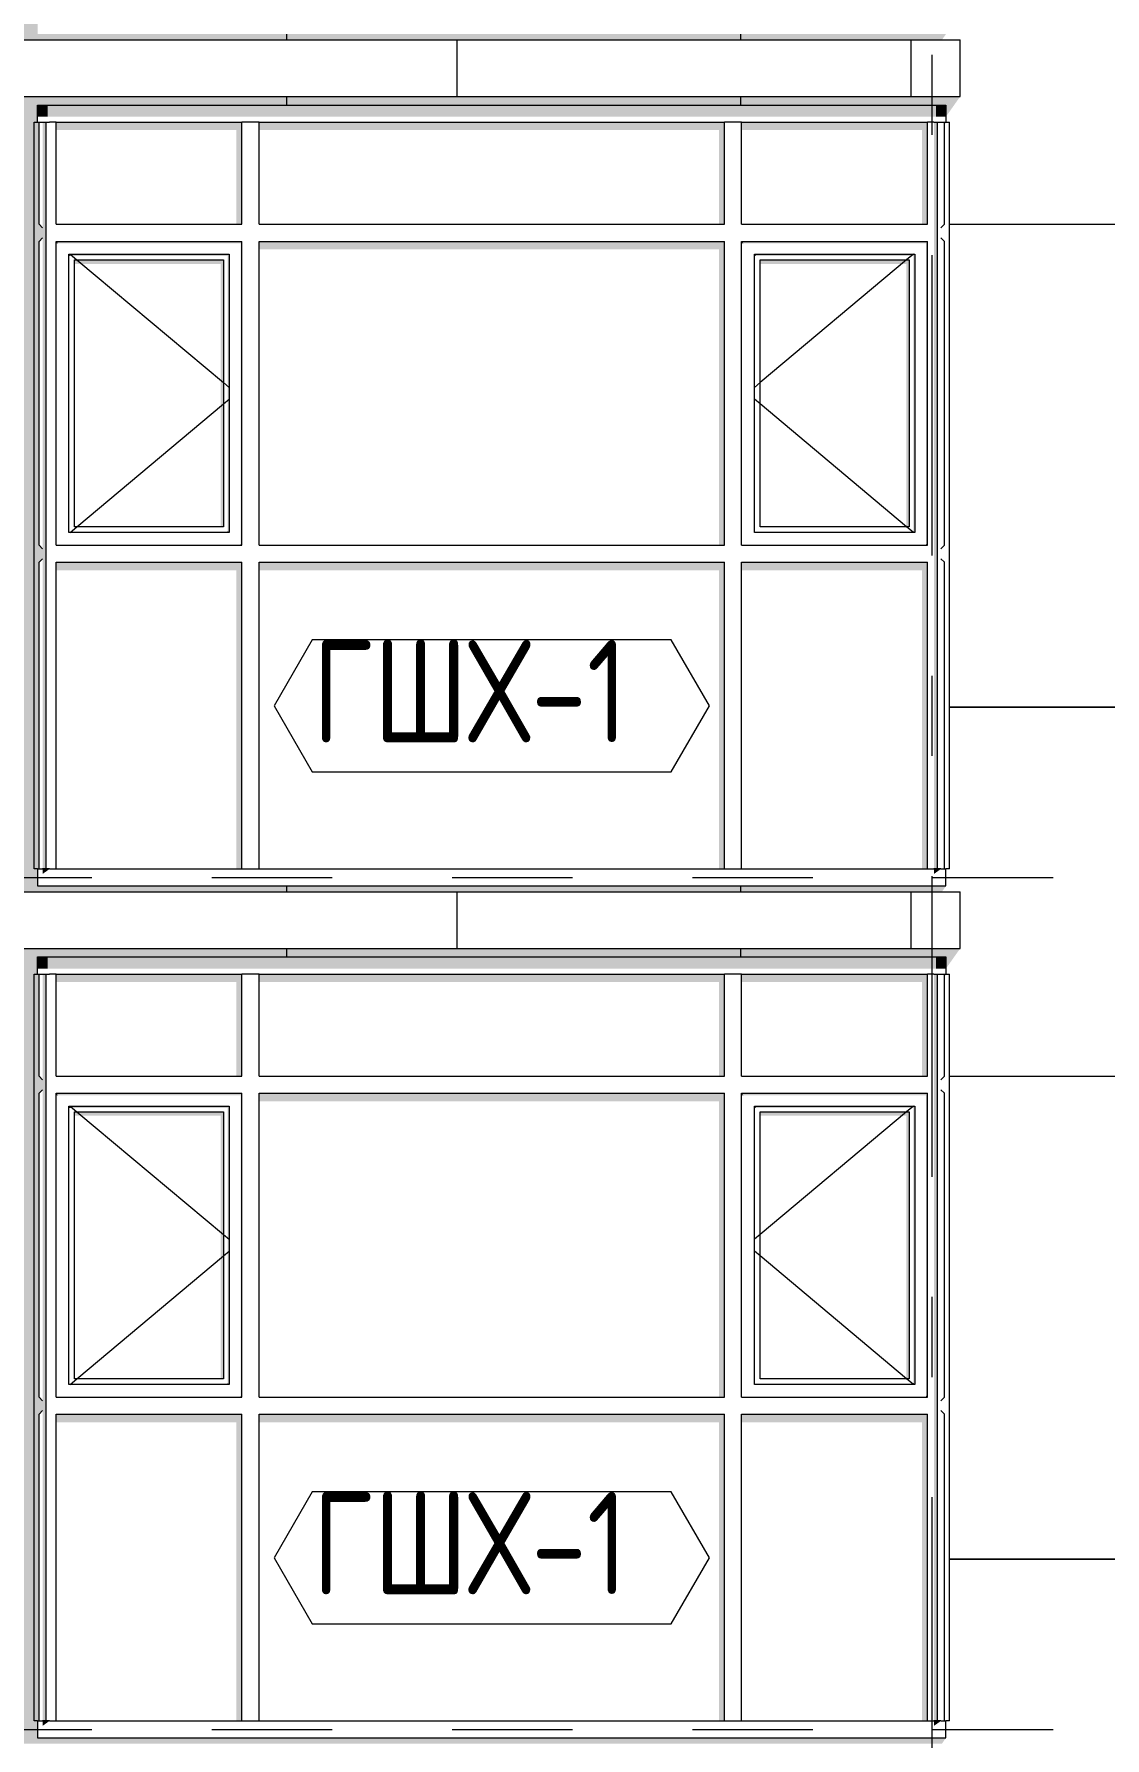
# Model space of a CAD drawing. Header units: millimetres. Extents: x 18162 to 7085488, y 72188 to 247925.
# Drawn here: x 5826846 to 5830619, y 127354 to 133354 of the extents above; entities that cross this region are included whole.
import ezdxf
from ezdxf.enums import TextEntityAlignment as Align

# ---------------------------------------------------------------- set-up
doc = ezdxf.new("R2010")
doc.units = ezdxf.units.MM
doc.header["$MEASUREMENT"] = 0
doc.linetypes.add('Dashed', pattern=[423.333333, 211.666667, -211.666667])
doc.linetypes.add('Double Dashed', pattern=[1093.611073, 529.166651, -211.666656, 141.111112, -211.666656])
for name, color, linetype in [('Finish - Wall', 7, 'Continuous'), ('Structural - Bearing', 7, 'Continuous'), ('Structural - Grid', 7, 'Continuous')]:
    doc.layers.add(name, color=color, linetype=linetype)
doc.styles.add('GENERATED_STYLE_3', font='', dxfattribs={"width": 0.8})
doc.styles.get('GENERATED_STYLE_3').set_extended_font_data('ISOCPEUR MON')
doc.dimstyles.new('GENERATED_STYLE__19', dxfattribs={"dimtxt": 440.00001, "dimasz": 228, "dimexe": 0.18, "dimexo": 31028.935828, "dimgap": 0, "dimtad": 1, "dimdec": 0, "dimzin": 0, "dimdsep": 46, "dimtxsty": 'GENERATED_STYLE_3', "dimblk": 'ARROWHEAD_2', "dimblk1": 'ARROWHEAD_2', "dimblk2": 'ARROWHEAD_2', "dimcen": 0.09, "dimclrd": 13, "dimclre": 13, "dimclrt": 13, "dimadec": 0, "dimazin": 0, "dimtfac": 1, "dimtdec": 4, "dimtmove": 0, "dimatfit": 3, "dimfxl": 1, "dimtolj": 1, "dimtzin": 0, "dimarcsym": 0})

# ---------------------------------------------------------------- blocks, each defined once
blk = doc.blocks.new('*X2320', base_point=(5785635.3, 106384.1))
at = {"layer": 'Structural - Bearing', "color": 8, "linetype": 'Continuous', "lineweight": 13}
for p, q in [((5827735.3, 130134.1), (5827735.3, 130104.1)), ((5829335.3, 130134.1), (5829335.3, 130104.1)), ((5830071.2, 129684.1), (5830435.3, 129684.1)), ((5830435.3, 129684.1), (5830808.8, 129684.1)), ((5830071.2, 127984.1), (5830435.3, 127984.1)), ((5830435.3, 127984.1), (5830071.2, 127984.1)), ((5830808.8, 127984.1), (5830435.3, 127984.1)), ((5830435.3, 127984.1), (5830808.8, 127984.1))]:
    blk.add_line(p, q, dxfattribs=at)
blk = doc.blocks.new('*X2326', base_point=(5785635.3, 106384.1))
at = {"layer": 'Structural - Bearing', "color": 8, "linetype": 'Continuous', "lineweight": 13}
for p, q in [((5827735.3, 133134.1), (5827735.3, 133104.1)), ((5829335.3, 133134.1), (5829335.3, 133104.1)), ((5830071.2, 132684.1), (5830435.3, 132684.1)), ((5830435.3, 132684.1), (5830808.8, 132684.1)), ((5830071.2, 130984.1), (5830435.3, 130984.1)), ((5830435.3, 130984.1), (5830071.2, 130984.1)), ((5830808.8, 130984.1), (5830435.3, 130984.1)), ((5830435.3, 130984.1), (5830808.8, 130984.1)), ((5827735.3, 130354.1), (5827735.3, 130334.1)), ((5829335.3, 130354.1), (5829335.3, 130334.1))]:
    blk.add_line(p, q, dxfattribs=at)
blk = doc.blocks.new('*X2327', base_point=(5785635.3, 106384.1))
at = {"layer": 'Structural - Bearing', "color": 7, "linetype": 'Continuous', "lineweight": 9}
for p, q in [((5828335.3, 130334.1), (5828335.3, 130134.1)), ((5829935.3, 130334.1), (5829935.3, 130134.1))]:
    blk.add_line(p, q, dxfattribs=at)
blk = doc.blocks.new('*X2377', base_point=(5785635.3, 106384.1))
at = {"layer": 'Structural - Bearing', "color": 8, "linetype": 'Continuous', "lineweight": 13}
for p, q in [((5827735.3, 133354.1), (5827735.3, 133334.1)), ((5829335.3, 133354.1), (5829335.3, 133334.1))]:
    blk.add_line(p, q, dxfattribs=at)
blk = doc.blocks.new('*X2378', base_point=(5785635.3, 106384.1))
at = {"layer": 'Structural - Bearing', "color": 7, "linetype": 'Continuous', "lineweight": 9}
for p, q in [((5828335.3, 133334.1), (5828335.3, 133134.1)), ((5829935.3, 133334.1), (5829935.3, 133134.1))]:
    blk.add_line(p, q, dxfattribs=at)
blk = doc.blocks.new('*D2606', base_point=(5785635.3, 106384.1))
at = {"color": 12, "linetype": 'Continuous', "lineweight": 35}
for p, q in [((5838328.4, 127420.7), (5838628.4, 127247.5)), ((5838328.4, 127220.7), (5838628.4, 127047.5))]:
    blk.add_line(p, q, dxfattribs=at)
at = {"color": 13, "linetype": 'Continuous', "lineweight": 13}
for p, q in [((5838703.4, 127334.1), (5837187.8, 127334.1)), ((5838478.4, 127134.1), (5838478.4, 127334.1)), ((5838703.4, 127134.1), (5837187.8, 127134.1))]:
    blk.add_line(p, q, dxfattribs=at)
blk = doc.blocks.new('ARROWHEAD_2')
at = {"color": 0, "linetype": 'Continuous', "lineweight": 0}
for p, q in [((-0.378, -0.655), (0.378, 0.655)), ((0, 0), (-1, 0))]:
    blk.add_line(p, q, dxfattribs=at)
blk = doc.blocks.new('*D2607', base_point=(5785635.3, 106384.1))
at = {"color": 12, "linetype": 'Continuous', "lineweight": 35}
for p, q in [((5838328.4, 130220.7), (5838628.4, 130047.5)), ((5838328.4, 127420.7), (5838628.4, 127247.5))]:
    blk.add_line(p, q, dxfattribs=at)
at = {"color": 13, "linetype": 'Continuous', "lineweight": 13}
for p, q in [((5838703.4, 130134.1), (5837187.8, 130134.1)), ((5838478.4, 127334.1), (5838478.4, 130134.1)), ((5838703.4, 127334.1), (5837187.8, 127334.1))]:
    blk.add_line(p, q, dxfattribs=at)
at = {"color": 13, "lineweight": 13, "char_height": 440, "attachment_point": 7, "rotation": 90, "style": 'GENERATED_STYLE_3'}
for s, insert in [('\\A1;{\\pql;\\fISOCPEUR MON|b0|i0|c0|p0;\\W0.800000;2,800}', (5838605.9, 128549.6)), ('\\A1;{\\pql;\\fISOCPEUR MON|b0|i0|c0|p0;\\W0.800000;200}', (5838518.1, 127420.8))]:
    blk.add_mtext(s, dxfattribs=dict(at, insert=insert))
blk = doc.blocks.new('*D2608', base_point=(5785635.3, 106384.1))
at = {"color": 12, "linetype": 'Continuous', "lineweight": 35}
for p, q in [((5838328.4, 130420.7), (5838628.4, 130247.5)), ((5838328.4, 130220.7), (5838628.4, 130047.5))]:
    blk.add_line(p, q, dxfattribs=at)
at = {"color": 13, "linetype": 'Continuous', "lineweight": 13}
for p, q in [((5838703.4, 130334.1), (5837187.8, 130334.1)), ((5838478.4, 130134.1), (5838478.4, 130334.1)), ((5838703.4, 130134.1), (5837187.8, 130134.1))]:
    blk.add_line(p, q, dxfattribs=at)
blk = doc.blocks.new('*D2609', base_point=(5785635.3, 106384.1))
at = {"color": 12, "linetype": 'Continuous', "lineweight": 35}
for p, q in [((5838328.4, 133220.7), (5838628.4, 133047.5)), ((5838328.4, 130420.7), (5838628.4, 130247.5))]:
    blk.add_line(p, q, dxfattribs=at)
at = {"color": 13, "linetype": 'Continuous', "lineweight": 13}
for p, q in [((5838703.4, 133134.1), (5837187.8, 133134.1)), ((5838478.4, 130334.1), (5838478.4, 133134.1)), ((5838703.4, 130334.1), (5837187.8, 130334.1))]:
    blk.add_line(p, q, dxfattribs=at)
at = {"color": 13, "lineweight": 13, "char_height": 440, "attachment_point": 7, "rotation": 90, "style": 'GENERATED_STYLE_3'}
for s, insert in [('\\A1;{\\pql;\\fISOCPEUR MON|b0|i0|c0|p0;\\W0.800000;2,800}', (5838605.9, 131549.6)), ('\\A1;{\\pql;\\fISOCPEUR MON|b0|i0|c0|p0;\\W0.800000;200}', (5838518.1, 130420.8))]:
    blk.add_mtext(s, dxfattribs=dict(at, insert=insert))
blk = doc.blocks.new('*D2610', base_point=(5785635.3, 106384.1))
at = {"color": 12, "linetype": 'Continuous', "lineweight": 35}
for p, q in [((5838328.4, 133420.7), (5838628.4, 133247.5)), ((5838328.4, 133220.7), (5838628.4, 133047.5))]:
    blk.add_line(p, q, dxfattribs=at)
at = {"color": 13, "linetype": 'Continuous', "lineweight": 13}
for p, q in [((5838703.4, 133334.1), (5837187.8, 133334.1)), ((5838478.4, 133134.1), (5838478.4, 133334.1)), ((5838703.4, 133134.1), (5837187.8, 133134.1))]:
    blk.add_line(p, q, dxfattribs=at)
blk = doc.blocks.new('*D2611', base_point=(5785635.3, 106384.1))
at = {"color": 12, "linetype": 'Continuous', "lineweight": 35}
for p, q in [((5838328.4, 136220.7), (5838628.4, 136047.5)), ((5838328.4, 133420.7), (5838628.4, 133247.5))]:
    blk.add_line(p, q, dxfattribs=at)
at = {"color": 13, "linetype": 'Continuous', "lineweight": 13}
for p, q in [((5838703.4, 136134.1), (5837187.8, 136134.1)), ((5838478.4, 133334.1), (5838478.4, 136134.1)), ((5838703.4, 133334.1), (5837187.8, 133334.1))]:
    blk.add_line(p, q, dxfattribs=at)
at = {"color": 13, "lineweight": 13, "char_height": 440, "attachment_point": 7, "rotation": 90, "style": 'GENERATED_STYLE_3'}
for s, insert in [('\\A1;{\\pql;\\fISOCPEUR MON|b0|i0|c0|p0;\\W0.800000;2,800}', (5838605.9, 134549.6)), ('\\A1;{\\pql;\\fISOCPEUR MON|b0|i0|c0|p0;\\W0.800000;200}', (5838518.1, 133420.8))]:
    blk.add_mtext(s, dxfattribs=dict(at, insert=insert))
blk = doc.blocks.new('Label_221_3', base_point=(5828458.8, 127754.1))
at = {"color": 13, "linetype": 'Continuous', "lineweight": 13, "flags": 128}
blk.add_lwpolyline([(5827692.4, 127988.3), (5827826.5, 127756.1), (5829091.1, 127756.1), (5829225.2, 127988.3), (5829091.1, 128220.6), (5827826.5, 128220.6)], close=True, dxfattribs=at)
at = {"color": 13, "lineweight": 13, "insert": (5827826.5, 128219.9), "char_height": 360, "attachment_point": 1, "style": 'GENERATED_STYLE_3'}
blk.add_mtext('\\A1;{\\pql;\\pt0,253000;\\fISOCPEUR MON|b0|i0|c0|p0;\\W0.800000;ГШХ-1\\fISOCPEUR MON|b0|i0|c0|p0;\\W0.800000;\\A1{\\H.66x;\\S^  ;}\\fISOCPEUR MON|b0|i0|c0|p0;\\W0.800000;\\fISOCPEUR MON|b0|i0|c0|p0;\\W0.800000;\\A1{\\H.66x;\\S^  ;}\\fISOCPEUR MON|b0|i0|c0|p0;\\W0.800000; \\fISOCPEUR MON|b0|i0|c0|p0;\\W0.800000;\\fISOCPEUR MON|b0|i0|c0|p0;\\W0.800000;\\fISOCPEUR MON|b0|i0|c0|p0;\\W0.800000;\\fISOCPEUR MON|b0|i0|c0|p0;\\W0.800000;\\fISOCPEUR MON|b0|i0|c0|p0;\\W0.800000;\\fISOCPEUR MON|b0|i0|c0|p0;\\W0.800000;\\fISOCPEUR MON|b0|i0|c0|p0;\\W0.800000;\\fISOCPEUR MON|b0|i0|c0|p0;\\W0.800000;\\fISOCPEUR MON|b0|i0|c0|p0;\\W0.800000;\\fISOCPEUR MON|b0|i0|c0|p0;\\W0.800000;\\fISOCPEUR MON|b0|i0|c0|p0;\\W0.800000;\\fISOCPEUR MON|b0|i0|c0|p0;\\W0.800000;\\fISOCPEUR MON|b0|i0|c0|p0;\\W0.800000;\\fISOCPEUR MON|b0|i0|c0|p0;\\W0.800000;\\fISOCPEUR MON|b0|i0|c0|p0;\\W0.800000;\\fISOCPEUR MON|b0|i0|c0|p0;\\W0.800000;\\fISOCPEUR MON|b0|i0|c0|p0;\\W0.800000;\\fISOCPEUR MON|b0|i0|c0|p0;\\W0.800000;\\fISOCPEUR MON|b0|i0|c0|p0;\\W0.800000;\\fISOCPEUR MON|b0|i0|c0|p0;\\W0.800000;\\fISOCPEUR MON|b0|i0|c0|p0;\\W0.800000;\\fISOCPEUR MON|b0|i0|c0|p0;\\W0.800000;\\fISOCPEUR MON|b0|i0|c0|p0;\\W0.800000;\\fISOCPEUR MON|b0|i0|c0|p0;\\W0.800000;\\fISOCPEUR MON|b0|i0|c0|p0;\\W0.800000;\\fISOCPEUR MON|b0|i0|c0|p0;\\W0.800000;\\fISOCPEUR MON|b0|i0|c0|p0;\\W0.800000;\\fISOCPEUR MON|b0|i0|c0|p0;\\W0.800000;\\fISOCPEUR MON|b0|i0|c0|p0;\\W0.800000;\\fISOCPEUR MON|b0|i0|c0|p0;\\W0.800000;\\fISOCPEUR MON|b0|i0|c0|p0;\\W0.800000;\\fISOCPEUR MON|b0|i0|c0|p0;\\W0.800000;\\fISOCPEUR MON|b0|i0|c0|p0;\\W0.800000;\\fISOCPEUR MON|b0|i0|c0|p0;\\W0.800000;\\fISOCPEUR MON|b0|i0|c0|p0;\\W0.800000;\\fISOCPEUR MON|b0|i0|c0|p0;\\W0.800000;\\fISOCPEUR MON|b0|i0|c0|p0;\\W0.800000;\\fISOCPEUR MON|b0|i0|c0|p0;\\W0.800000;\\fISOCPEUR MON|b0|i0|c0|p0;\\W0.800000;\\fISOCPEUR MON|b0|i0|c0|p0;\\W0.800000;\\fISOCPEUR MON|b0|i0|c0|p0;\\W0.800000;\\fISOCPEUR MON|b0|i0|c0|p0;\\W0.800000;\\fISOCPEUR MON|b0|i0|c0|p0;\\W0.800000;}', dxfattribs=at)
blk = doc.blocks.new('Label_223_3', base_point=(5828458.8, 130754.1))
at = {"color": 13, "linetype": 'Continuous', "lineweight": 13, "flags": 128}
blk.add_lwpolyline([(5827692.4, 130988.3), (5827826.5, 130756.1), (5829091.1, 130756.1), (5829225.2, 130988.3), (5829091.1, 131220.6), (5827826.5, 131220.6)], close=True, dxfattribs=at)
at = {"color": 13, "lineweight": 13, "insert": (5827826.5, 131219.9), "char_height": 360, "attachment_point": 1, "style": 'GENERATED_STYLE_3'}
blk.add_mtext('\\A1;{\\pql;\\pt0,253000;\\fISOCPEUR MON|b0|i0|c0|p0;\\W0.800000;ГШХ-1\\fISOCPEUR MON|b0|i0|c0|p0;\\W0.800000;\\A1{\\H.66x;\\S^  ;}\\fISOCPEUR MON|b0|i0|c0|p0;\\W0.800000;\\fISOCPEUR MON|b0|i0|c0|p0;\\W0.800000;\\A1{\\H.66x;\\S^  ;}\\fISOCPEUR MON|b0|i0|c0|p0;\\W0.800000; \\fISOCPEUR MON|b0|i0|c0|p0;\\W0.800000;\\fISOCPEUR MON|b0|i0|c0|p0;\\W0.800000;\\fISOCPEUR MON|b0|i0|c0|p0;\\W0.800000;\\fISOCPEUR MON|b0|i0|c0|p0;\\W0.800000;\\fISOCPEUR MON|b0|i0|c0|p0;\\W0.800000;\\fISOCPEUR MON|b0|i0|c0|p0;\\W0.800000;\\fISOCPEUR MON|b0|i0|c0|p0;\\W0.800000;\\fISOCPEUR MON|b0|i0|c0|p0;\\W0.800000;\\fISOCPEUR MON|b0|i0|c0|p0;\\W0.800000;\\fISOCPEUR MON|b0|i0|c0|p0;\\W0.800000;\\fISOCPEUR MON|b0|i0|c0|p0;\\W0.800000;\\fISOCPEUR MON|b0|i0|c0|p0;\\W0.800000;\\fISOCPEUR MON|b0|i0|c0|p0;\\W0.800000;\\fISOCPEUR MON|b0|i0|c0|p0;\\W0.800000;\\fISOCPEUR MON|b0|i0|c0|p0;\\W0.800000;\\fISOCPEUR MON|b0|i0|c0|p0;\\W0.800000;\\fISOCPEUR MON|b0|i0|c0|p0;\\W0.800000;\\fISOCPEUR MON|b0|i0|c0|p0;\\W0.800000;\\fISOCPEUR MON|b0|i0|c0|p0;\\W0.800000;\\fISOCPEUR MON|b0|i0|c0|p0;\\W0.800000;\\fISOCPEUR MON|b0|i0|c0|p0;\\W0.800000;\\fISOCPEUR MON|b0|i0|c0|p0;\\W0.800000;\\fISOCPEUR MON|b0|i0|c0|p0;\\W0.800000;\\fISOCPEUR MON|b0|i0|c0|p0;\\W0.800000;\\fISOCPEUR MON|b0|i0|c0|p0;\\W0.800000;\\fISOCPEUR MON|b0|i0|c0|p0;\\W0.800000;\\fISOCPEUR MON|b0|i0|c0|p0;\\W0.800000;\\fISOCPEUR MON|b0|i0|c0|p0;\\W0.800000;\\fISOCPEUR MON|b0|i0|c0|p0;\\W0.800000;\\fISOCPEUR MON|b0|i0|c0|p0;\\W0.800000;\\fISOCPEUR MON|b0|i0|c0|p0;\\W0.800000;\\fISOCPEUR MON|b0|i0|c0|p0;\\W0.800000;\\fISOCPEUR MON|b0|i0|c0|p0;\\W0.800000;\\fISOCPEUR MON|b0|i0|c0|p0;\\W0.800000;\\fISOCPEUR MON|b0|i0|c0|p0;\\W0.800000;\\fISOCPEUR MON|b0|i0|c0|p0;\\W0.800000;\\fISOCPEUR MON|b0|i0|c0|p0;\\W0.800000;\\fISOCPEUR MON|b0|i0|c0|p0;\\W0.800000;\\fISOCPEUR MON|b0|i0|c0|p0;\\W0.800000;\\fISOCPEUR MON|b0|i0|c0|p0;\\W0.800000;\\fISOCPEUR MON|b0|i0|c0|p0;\\W0.800000;\\fISOCPEUR MON|b0|i0|c0|p0;\\W0.800000;\\fISOCPEUR MON|b0|i0|c0|p0;\\W0.800000;}', dxfattribs=at)
blk = doc.blocks.new('Standard grid marker[378]_3', base_point=(5830008.8, 166384.1))
at = {"layer": 'Structural - Grid', "color": 13, "linetype": 'Double Dashed', "lineweight": 13, "ltscale": 2}
blk.add_line((5830008.8, 165384.1), (5830008.8, 100884.1), dxfattribs=at)
at = {"layer": 'Structural - Grid', "color": 13, "lineweight": 13, "style": 'GENERATED_STYLE_3'}
blk.add_attdef('AC_MarkerText_1', text='', height=500, rotation=360, dxfattribs=at).set_placement((5830008.8, 99534.1), align=Align.TOP_CENTER)

msp = doc.modelspace()

# ---------------------------------------------------------------- hatches: boundary and pattern name
at = {"layer": 'Finish - Wall', "linetype": 'Continuous', "lineweight": 0}
for points in [[(5826858.8, 133104.1), (5826858.8, 133063.4), (5826893.8, 133063.4), (5826893.8, 133104.1)], [(5826893.8, 133063.4), (5827608.8, 133063.4), (5827608.8, 133104.1), (5826893.8, 133104.1)], [(5827608.8, 133063.4), (5829308.8, 133063.4), (5829308.8, 133104.1), (5827608.8, 133104.1)], [(5830023.8, 133104.1), (5829308.8, 133104.1), (5829308.8, 133063.4), (5830023.8, 133063.4)], [(5830058.8, 133104.1), (5830023.8, 133104.1), (5830023.8, 133063.4), (5830058.8, 133063.4)], [(5826846.4, 132654.1), (5826888.8, 132654.1), (5826888.8, 133044.1), (5826876.4, 133044.1), (5826876.4, 132671.5), (5826863.8, 132684.1), (5826863.8, 133044.1), (5826846.4, 133044.1)], [(5826923.8, 133044.1), (5826923.8, 133015.8), (5827558.8, 133015.8), (5827558.8, 132684.1), (5827578.8, 132684.1), (5827578.8, 133044.1)], [(5827638.8, 133015.8), (5829258.8, 133015.8), (5829258.8, 132684.1), (5829278.8, 132684.1), (5829278.8, 133044.1), (5827638.8, 133044.1)], [(5829993.8, 133044.1), (5829338.8, 133044.1), (5829338.8, 133015.8), (5829973.8, 133015.8), (5829973.8, 132684.1), (5829993.8, 132684.1)], [(5830016.4, 132654.1), (5830028.8, 132654.1), (5830028.8, 133044.1), (5830016.4, 133044.1)], [(5830053.8, 133037), (5830058.8, 133044.1), (5830053.8, 133044.1)], [(5830041.2, 132671.5), (5830047.5, 132675.2), (5830053.8, 132684.1)], [(5827578.8, 132624.1), (5826923.8, 132624.1), (5826930.9, 132617), (5827571.8, 132617)], [(5826930.9, 132617), (5826923.8, 132624.1), (5826923.8, 132617)], [(5827571.8, 132617), (5827573.8, 132617), (5827573.8, 131559.1), (5827578.8, 131554.1), (5827578.8, 132624.1)], [(5827638.8, 132624.1), (5827638.8, 132595.8), (5829258.8, 132595.8), (5829258.8, 131554.1), (5829278.8, 131554.1), (5829278.8, 132624.1)], [(5829993.8, 132624.1), (5829338.8, 132624.1), (5829345.9, 132617), (5829986.8, 132617)], [(5829338.8, 132617), (5829345.9, 132617), (5829338.8, 132624.1)], [(5829986.8, 132617), (5829988.8, 132617), (5829988.8, 131559.1), (5829993.8, 131554.1), (5829993.8, 132624.1)], [(5830016.4, 131524.1), (5830028.8, 131524.1), (5830028.8, 132654.1), (5830016.4, 132654.1)], [(5826968.8, 132572), (5826975.9, 132572), (5826968.8, 132579.1)], [(5826968.8, 132579.1), (5826975.9, 132572), (5827526.8, 132572), (5827533.8, 132579.1)], [(5827513.8, 132559.1), (5826988.8, 132559.1), (5826988.8, 132544.9), (5827503.8, 132544.9), (5827503.8, 131619.1), (5827513.8, 131619.1)], [(5827533.8, 132579.1), (5827526.8, 132572), (5827528.8, 132572), (5827528.8, 131604.1), (5827533.8, 131599.1)], [(5829383.8, 132572), (5829390.9, 132572), (5829383.8, 132579.1)], [(5829383.8, 132579.1), (5829390.9, 132572), (5829941.8, 132572), (5829948.8, 132579.1)], [(5829403.8, 132559.1), (5829403.8, 132544.9), (5829918.8, 132544.9), (5829918.8, 131619.1), (5829928.8, 131619.1), (5829928.8, 132559.1)], [(5829948.8, 132579.1), (5829941.8, 132572), (5829943.8, 132572), (5829943.8, 131604.1), (5829948.8, 131599.1)], [(5827528.8, 131599.1), (5827533.8, 131599.1), (5827528.8, 131604.1)], [(5829943.8, 131599.1), (5829948.8, 131599.1), (5829943.8, 131604.1)], [(5826846.4, 131524.1), (5826846.4, 130414.1), (5826863.8, 130414.1), (5826863.8, 131494.1), (5826876.4, 131506.6), (5826876.4, 130414.1), (5826888.8, 130414.1), (5826888.8, 131524.1)], [(5827573.8, 131554.1), (5827578.8, 131554.1), (5827573.8, 131559.1)], [(5829988.8, 131554.1), (5829993.8, 131554.1), (5829988.8, 131559.1)], [(5830016.4, 130414.1), (5830028.8, 130414.1), (5830028.8, 131524.1), (5830016.4, 131524.1)], [(5830041.2, 131541.5), (5830047.5, 131545.2), (5830053.8, 131554.1)], [(5826923.8, 131494.1), (5826923.8, 131465.8), (5827558.8, 131465.8), (5827558.8, 130414.1), (5827578.8, 130414.1), (5827578.8, 131494.1)], [(5827638.8, 131494.1), (5827638.8, 131465.8), (5829258.8, 131465.8), (5829258.8, 130414.1), (5829278.8, 130414.1), (5829278.8, 131494.1)], [(5829338.8, 131494.1), (5829338.8, 131465.8), (5829973.8, 131465.8), (5829973.8, 130414.1), (5829993.8, 130414.1), (5829993.8, 131494.1)], [(5826876.4, 130396.5), (5826893.8, 130408.8), (5826893.8, 130414.1), (5826876.4, 130414.1)], [(5826893.8, 130414.1), (5826893.8, 130408.8), (5826901.2, 130414.1)], [(5830016.4, 130396.5), (5830023.8, 130401.7), (5830023.8, 130414.1), (5830016.4, 130414.1)], [(5830041.2, 130414.1), (5830023.8, 130414.1), (5830023.8, 130401.7)], [(5826858.8, 130104.1), (5826858.8, 130063.4), (5826893.8, 130063.4), (5826893.8, 130104.1)], [(5826893.8, 130063.4), (5827608.8, 130063.4), (5827608.8, 130104.1), (5826893.8, 130104.1)], [(5829308.8, 130104.1), (5827608.8, 130104.1), (5827608.8, 130063.4), (5829308.8, 130063.4)], [(5829308.8, 130104.1), (5829308.8, 130063.4), (5830023.8, 130063.4), (5830023.8, 130104.1)], [(5830058.8, 130104.1), (5830023.8, 130104.1), (5830023.8, 130063.4), (5830058.8, 130063.4)], [(5826846.4, 130044.1), (5826846.4, 129654.1), (5826888.8, 129654.1), (5826888.8, 130044.1), (5826876.4, 130044.1), (5826876.4, 129671.5), (5826863.8, 129684.1), (5826863.8, 130044.1)], [(5826923.8, 130044.1), (5826923.8, 130015.8), (5827558.8, 130015.8), (5827558.8, 129684.1), (5827578.8, 129684.1), (5827578.8, 130044.1)], [(5827638.8, 130044.1), (5827638.8, 130015.8), (5829258.8, 130015.8), (5829258.8, 129684.1), (5829278.8, 129684.1), (5829278.8, 130044.1)], [(5829338.8, 130044.1), (5829338.8, 130015.8), (5829973.8, 130015.8), (5829973.8, 129684.1), (5829993.8, 129684.1), (5829993.8, 130044.1)], [(5830016.4, 129654.1), (5830028.8, 129654.1), (5830028.8, 130044.1), (5830016.4, 130044.1)], [(5830053.8, 130044.1), (5830053.8, 130037), (5830058.8, 130044.1)], [(5830053.8, 129684.1), (5830041.2, 129671.5), (5830047.5, 129675.2)], [(5827578.8, 129624.1), (5826923.8, 129624.1), (5826930.9, 129617), (5827571.8, 129617)], [(5826930.9, 129617), (5826923.8, 129624.1), (5826923.8, 129617)], [(5827571.8, 129617), (5827573.8, 129617), (5827573.8, 128559.1), (5827578.8, 128554.1), (5827578.8, 129624.1)], [(5827638.8, 129595.8), (5829258.8, 129595.8), (5829258.8, 128554.1), (5829278.8, 128554.1), (5829278.8, 129624.1), (5827638.8, 129624.1)], [(5829993.8, 129624.1), (5829338.8, 129624.1), (5829345.9, 129617), (5829986.8, 129617)], [(5829338.8, 129624.1), (5829338.8, 129617), (5829345.9, 129617)], [(5829986.8, 129617), (5829988.8, 129617), (5829988.8, 128559.1), (5829993.8, 128554.1), (5829993.8, 129624.1)], [(5830016.4, 128524.1), (5830028.8, 128524.1), (5830028.8, 129654.1), (5830016.4, 129654.1)], [(5826968.8, 129572), (5826975.9, 129572), (5826968.8, 129579.1)], [(5826968.8, 129579.1), (5826975.9, 129572), (5827526.8, 129572), (5827533.8, 129579.1)], [(5827513.8, 129559.1), (5826988.8, 129559.1), (5826988.8, 129544.9), (5827503.8, 129544.9), (5827503.8, 128619.1), (5827513.8, 128619.1)], [(5827533.8, 129579.1), (5827526.8, 129572), (5827528.8, 129572), (5827528.8, 128604.1), (5827533.8, 128599.1)], [(5829390.9, 129572), (5829383.8, 129579.1), (5829383.8, 129572)], [(5829383.8, 129579.1), (5829390.9, 129572), (5829941.8, 129572), (5829948.8, 129579.1)], [(5829403.8, 129559.1), (5829403.8, 129544.9), (5829918.8, 129544.9), (5829918.8, 128619.1), (5829928.8, 128619.1), (5829928.8, 129559.1)], [(5829941.8, 129572), (5829943.8, 129572), (5829943.8, 128604.1), (5829948.8, 128599.1), (5829948.8, 129579.1)], [(5827528.8, 128599.1), (5827533.8, 128599.1), (5827528.8, 128604.1)], [(5829943.8, 128599.1), (5829948.8, 128599.1), (5829943.8, 128604.1)], [(5826846.4, 128524.1), (5826846.4, 127414.1), (5826863.8, 127414.1), (5826863.8, 128494.1), (5826876.4, 128506.6), (5826876.4, 127414.1), (5826888.8, 127414.1), (5826888.8, 128524.1)], [(5827573.8, 128554.1), (5827578.8, 128554.1), (5827573.8, 128559.1)], [(5829988.8, 128554.1), (5829993.8, 128554.1), (5829988.8, 128559.1)], [(5830016.4, 127414.1), (5830028.8, 127414.1), (5830028.8, 128524.1), (5830016.4, 128524.1)], [(5830053.8, 128554.1), (5830041.2, 128541.5), (5830047.5, 128545.2)], [(5826923.8, 128494.1), (5826923.8, 128465.8), (5827558.8, 128465.8), (5827558.8, 127414.1), (5827578.8, 127414.1), (5827578.8, 128494.1)], [(5829278.8, 128494.1), (5827638.8, 128494.1), (5827638.8, 128465.8), (5829258.8, 128465.8), (5829258.8, 127414.1), (5829278.8, 127414.1)], [(5829338.8, 128494.1), (5829338.8, 128465.8), (5829973.8, 128465.8), (5829973.8, 127414.1), (5829993.8, 127414.1), (5829993.8, 128494.1)], [(5826876.4, 127396.5), (5826893.8, 127408.8), (5826893.8, 127414.1), (5826876.4, 127414.1)], [(5826893.8, 127408.8), (5826901.2, 127414.1), (5826893.8, 127414.1)], [(5830016.4, 127396.5), (5830023.8, 127401.7), (5830023.8, 127414.1), (5830016.4, 127414.1)], [(5830041.2, 127414.1), (5830023.8, 127414.1), (5830023.8, 127401.7)]]:
    msp.add_hatch(color=49, dxfattribs=at).paths.add_polyline_path(points)
h = msp.add_hatch(color=49, dxfattribs=at)
h.paths.add_polyline_path([(5826888.8, 132654.1), (5826846.4, 132654.1), (5826846.4, 131524.1), (5826888.8, 131524.1)])
h.paths.add_polyline_path([(5826863.8, 132624.1), (5826876.4, 132636.6), (5826876.4, 131541.5), (5826863.8, 131554.1)], flags=0)
h = msp.add_hatch(color=49, dxfattribs=at)
h.paths.add_polyline_path([(5826888.8, 129654.1), (5826846.4, 129654.1), (5826846.4, 128524.1), (5826888.8, 128524.1)])
h.paths.add_polyline_path([(5826876.4, 128541.5), (5826863.8, 128554.1), (5826863.8, 129624.1), (5826876.4, 129636.6)], flags=0)
at = {"layer": 'Structural - Bearing', "linetype": 'Continuous', "lineweight": 0}
for points in [[(5826808.8, 136284.1), (5825563.8, 136284.1), (5825563.8, 135715.6), (5825576.4, 135703), (5825576.4, 135684.1), (5825908.8, 135684.1), (5825908.8, 133984.1), (5825563.8, 133984.1), (5825563.8, 133845.6), (5825576.4, 133833), (5825576.4, 133803.4), (5825563.8, 133785.6), (5825563.8, 133284.1), (5826808.8, 133284.1), (5826808.8, 133334.1), (5830044.7, 133334.1), (5830058.8, 133354.1), (5826858.8, 133354.1), (5826858.8, 133414.1), (5826846.4, 133414.1), (5826846.4, 136044.1), (5826858.8, 136044.1), (5826858.8, 136104.1), (5830058.8, 136104.1), (5830058.8, 136063.4), (5830108.8, 136134.1), (5826808.8, 136134.1)], [(5825563.8, 132715.6), (5825576.4, 132703), (5825576.4, 132684.1), (5825908.8, 132684.1), (5825908.8, 130984.1), (5825563.8, 130984.1), (5825563.8, 130845.6), (5825576.4, 130833), (5825576.4, 130803.4), (5825563.8, 130785.6), (5825563.8, 130284.1), (5826808.8, 130284.1), (5826808.8, 130334.1), (5830044.7, 130334.1), (5830058.8, 130354.1), (5826858.8, 130354.1), (5826858.8, 130414.1), (5826846.4, 130414.1), (5826846.4, 133044.1), (5826858.8, 133044.1), (5826858.8, 133104.1), (5830058.8, 133104.1), (5830058.8, 133063.4), (5830108.8, 133134.1), (5826808.8, 133134.1), (5826808.8, 133284.1), (5825563.8, 133284.1)], [(5825563.8, 127785.6), (5825563.8, 127284.1), (5826808.8, 127284.1), (5826808.8, 127334.1), (5830044.7, 127334.1), (5830058.8, 127354.1), (5826858.8, 127354.1), (5826858.8, 127414.1), (5826846.4, 127414.1), (5826846.4, 130044.1), (5826858.8, 130044.1), (5826858.8, 130104.1), (5830058.8, 130104.1), (5830058.8, 130063.4), (5830108.8, 130134.1), (5826808.8, 130134.1), (5826808.8, 130284.1), (5825563.8, 130284.1), (5825563.8, 129715.6), (5825576.4, 129703), (5825576.4, 129684.1), (5825908.8, 129684.1), (5825908.8, 127984.1), (5825563.8, 127984.1), (5825563.8, 127845.6), (5825576.4, 127833), (5825576.4, 127803.4)]]:
    msp.add_hatch(color=49, dxfattribs=at).paths.add_polyline_path(points)

# ---------------------------------------------------------------- linework, layer by layer
at = {"color": 8, "linetype": 'Dashed', "lineweight": 13, "ltscale": 2}
for p, q in [((5800379.4, 130384.1), (5841359.8, 130384.1)), ((5800379.4, 127384.1), (5841359.8, 127384.1))]:
    msp.add_line(p, q, dxfattribs=at)
at = {"layer": 'Finish - Wall', "color": 7, "linetype": 'Continuous', "lineweight": 9}
for p, q in [((5826858.8, 133044.1), (5826858.8, 133104.1)), ((5826858.8, 133104.1), (5826893.8, 133104.1)), ((5826893.8, 133104.1), (5827608.8, 133104.1)), ((5827608.8, 133104.1), (5829308.8, 133104.1)), ((5829308.8, 133104.1), (5830023.8, 133104.1)), ((5830023.8, 133104.1), (5830058.8, 133104.1)), ((5830058.8, 133104.1), (5830058.8, 133044.1)), ((5826846.4, 133044.1), (5826858.8, 133044.1)), ((5826846.4, 132654.1), (5826846.4, 133044.1)), ((5826858.8, 133044.1), (5826863.8, 133044.1)), ((5826863.8, 133044.1), (5826876.4, 133044.1)), ((5826863.8, 132684.1), (5826863.8, 133044.1)), ((5826876.4, 133044.1), (5826888.8, 133044.1)), ((5826888.8, 133044.1), (5826901.2, 133044.1)), ((5826888.8, 132654.1), (5826888.8, 133044.1)), ((5826923.8, 133044.1), (5826901.2, 133044.1)), ((5826923.8, 133044.1), (5827578.8, 133044.1)), ((5826923.8, 132684.1), (5826923.8, 133044.1)), ((5827638.8, 133044.1), (5827578.8, 133044.1)), ((5827578.8, 132684.1), (5827578.8, 133044.1)), ((5827638.8, 133044.1), (5829278.8, 133044.1)), ((5827638.8, 132684.1), (5827638.8, 133044.1)), ((5829338.8, 133044.1), (5829278.8, 133044.1)), ((5829278.8, 132684.1), (5829278.8, 133044.1)), ((5829338.8, 133044.1), (5829993.8, 133044.1)), ((5829338.8, 132684.1), (5829338.8, 133044.1)), ((5830016.4, 133044.1), (5829993.8, 133044.1)), ((5829993.8, 132684.1), (5829993.8, 133044.1)), ((5830016.4, 133044.1), (5830028.8, 133044.1)), ((5830028.8, 133044.1), (5830041.2, 133044.1)), ((5830028.8, 132654.1), (5830028.8, 133044.1)), ((5830041.2, 133044.1), (5830053.8, 133044.1)), ((5830053.8, 133044.1), (5830058.8, 133044.1)), ((5830053.8, 132684.1), (5830053.8, 133044.1)), ((5830058.8, 133044.1), (5830071.2, 133044.1)), ((5830071.2, 132654.1), (5830071.2, 133044.1)), ((5826863.8, 132684.1), (5826876.4, 132671.5)), ((5826923.8, 132684.1), (5827578.8, 132684.1)), ((5827638.8, 132684.1), (5829278.8, 132684.1)), ((5829338.8, 132684.1), (5829993.8, 132684.1)), ((5830041.2, 132671.5), (5830053.8, 132684.1)), ((5826846.4, 131524.1), (5826846.4, 132654.1)), ((5826876.4, 132636.6), (5826863.8, 132624.1)), ((5826863.8, 131554.1), (5826863.8, 132624.1)), ((5826888.8, 131524.1), (5826888.8, 132654.1)), ((5826923.8, 131554.1), (5826923.8, 132624.1)), ((5826923.8, 132624.1), (5827578.8, 132624.1)), ((5827578.8, 131554.1), (5827578.8, 132624.1)), ((5827638.8, 131554.1), (5827638.8, 132624.1)), ((5827638.8, 132624.1), (5829278.8, 132624.1)), ((5829278.8, 131554.1), (5829278.8, 132624.1)), ((5829338.8, 131554.1), (5829338.8, 132624.1)), ((5829338.8, 132624.1), (5829993.8, 132624.1)), ((5829993.8, 131554.1), (5829993.8, 132624.1)), ((5830028.8, 131524.1), (5830028.8, 132654.1)), ((5830053.8, 132624.1), (5830041.2, 132636.6)), ((5830053.8, 131554.1), (5830053.8, 132624.1)), ((5830071.2, 131524.1), (5830071.2, 132654.1)), ((5826968.8, 131599.1), (5826968.8, 132579.1)), ((5826968.8, 132579.1), (5827533.8, 132579.1)), ((5826973.7, 132579.1), (5826997.6, 132559.1)), ((5826988.8, 132559.1), (5827513.8, 132559.1)), ((5826988.8, 131619.1), (5826988.8, 132559.1)), ((5826997.6, 132559.1), (5827513.8, 132126.7)), ((5827513.8, 132559.1), (5827513.8, 131619.1)), ((5827533.8, 132579.1), (5827533.8, 131599.1)), ((5829383.8, 131599.1), (5829383.8, 132579.1)), ((5829383.8, 132579.1), (5829948.8, 132579.1)), ((5829403.8, 132559.1), (5829928.8, 132559.1)), ((5829920.1, 132559.1), (5829403.8, 132126.7)), ((5829403.8, 131619.1), (5829403.8, 132559.1)), ((5829944, 132579.1), (5829920.1, 132559.1)), ((5829928.8, 132559.1), (5829928.8, 131619.1)), ((5829948.8, 132579.1), (5829948.8, 131599.1)), ((5827513.8, 132126.7), (5827533.8, 132110)), ((5829403.8, 132126.7), (5829383.8, 132110)), ((5827513.8, 132051.4), (5827533.8, 132068.1)), ((5829403.8, 132051.4), (5829383.8, 132068.1)), ((5826997.6, 131619.1), (5827513.8, 132051.4)), ((5829920.1, 131619.1), (5829403.8, 132051.4)), ((5827533.8, 131599.1), (5826968.8, 131599.1)), ((5826973.7, 131599.1), (5826997.6, 131619.1)), ((5827513.8, 131619.1), (5826988.8, 131619.1)), ((5829948.8, 131599.1), (5829383.8, 131599.1)), ((5829928.8, 131619.1), (5829403.8, 131619.1)), ((5829944, 131599.1), (5829920.1, 131619.1)), ((5826846.4, 130414.1), (5826846.4, 131524.1)), ((5826863.8, 131554.1), (5826876.4, 131541.5)), ((5826888.8, 130414.1), (5826888.8, 131524.1)), ((5826923.8, 131554.1), (5827578.8, 131554.1)), ((5827638.8, 131554.1), (5829278.8, 131554.1)), ((5829338.8, 131554.1), (5829993.8, 131554.1)), ((5830028.8, 130414.1), (5830028.8, 131524.1)), ((5830041.2, 131541.5), (5830053.8, 131554.1)), ((5830071.2, 130414.1), (5830071.2, 131524.1)), ((5826876.4, 131506.6), (5826863.8, 131494.1)), ((5826863.8, 130414.1), (5826863.8, 131494.1)), ((5826923.8, 130414.1), (5826923.8, 131494.1)), ((5826923.8, 131494.1), (5827578.8, 131494.1)), ((5827578.8, 130414.1), (5827578.8, 131494.1)), ((5827638.8, 130414.1), (5827638.8, 131494.1)), ((5827638.8, 131494.1), (5829278.8, 131494.1)), ((5829278.8, 130414.1), (5829278.8, 131494.1)), ((5829338.8, 130414.1), (5829338.8, 131494.1)), ((5829338.8, 131494.1), (5829993.8, 131494.1)), ((5829993.8, 130414.1), (5829993.8, 131494.1)), ((5830053.8, 131494.1), (5830041.2, 131506.6)), ((5830053.8, 130414.1), (5830053.8, 131494.1)), ((5826858.8, 130414.1), (5826846.4, 130414.1)), ((5826858.8, 130414.1), (5826863.8, 130414.1)), ((5826858.8, 130414.1), (5826858.8, 130354.1)), ((5826863.8, 130414.1), (5826876.4, 130414.1)), ((5826888.8, 130414.1), (5826876.4, 130414.1)), ((5826901.2, 130414.1), (5826888.8, 130414.1)), ((5826901.2, 130414.1), (5826923.8, 130414.1)), ((5826923.8, 130414.1), (5827578.8, 130414.1)), ((5827578.8, 130414.1), (5827638.8, 130414.1)), ((5827638.8, 130414.1), (5829278.8, 130414.1)), ((5829278.8, 130414.1), (5829338.8, 130414.1)), ((5829338.8, 130414.1), (5829993.8, 130414.1)), ((5829993.8, 130414.1), (5830016.4, 130414.1)), ((5830028.8, 130414.1), (5830016.4, 130414.1)), ((5830041.2, 130414.1), (5830028.8, 130414.1)), ((5830041.2, 130414.1), (5830053.8, 130414.1)), ((5830053.8, 130414.1), (5830058.8, 130414.1)), ((5830058.8, 130354.1), (5830058.8, 130414.1)), ((5830071.2, 130414.1), (5830058.8, 130414.1)), ((5826858.8, 130354.1), (5826893.8, 130354.1)), ((5826893.8, 130354.1), (5827608.8, 130354.1)), ((5827608.8, 130354.1), (5829308.8, 130354.1)), ((5829308.8, 130354.1), (5830023.8, 130354.1)), ((5830023.8, 130354.1), (5830058.8, 130354.1)), ((5826858.8, 130044.1), (5826858.8, 130104.1)), ((5826858.8, 130104.1), (5826893.8, 130104.1)), ((5826893.8, 130104.1), (5827608.8, 130104.1)), ((5827608.8, 130104.1), (5829308.8, 130104.1)), ((5829308.8, 130104.1), (5830023.8, 130104.1)), ((5830023.8, 130104.1), (5830058.8, 130104.1)), ((5830058.8, 130104.1), (5830058.8, 130044.1)), ((5826846.4, 130044.1), (5826858.8, 130044.1)), ((5826846.4, 129654.1), (5826846.4, 130044.1)), ((5826858.8, 130044.1), (5826863.8, 130044.1)), ((5826863.8, 130044.1), (5826876.4, 130044.1)), ((5826863.8, 129684.1), (5826863.8, 130044.1)), ((5826876.4, 130044.1), (5826888.8, 130044.1)), ((5826888.8, 130044.1), (5826901.2, 130044.1)), ((5826888.8, 129654.1), (5826888.8, 130044.1)), ((5826923.8, 130044.1), (5826901.2, 130044.1)), ((5826923.8, 130044.1), (5827578.8, 130044.1)), ((5826923.8, 129684.1), (5826923.8, 130044.1)), ((5827638.8, 130044.1), (5827578.8, 130044.1)), ((5827578.8, 129684.1), (5827578.8, 130044.1)), ((5827638.8, 130044.1), (5829278.8, 130044.1)), ((5827638.8, 129684.1), (5827638.8, 130044.1)), ((5829338.8, 130044.1), (5829278.8, 130044.1)), ((5829278.8, 129684.1), (5829278.8, 130044.1)), ((5829338.8, 130044.1), (5829993.8, 130044.1)), ((5829338.8, 129684.1), (5829338.8, 130044.1)), ((5830016.4, 130044.1), (5829993.8, 130044.1)), ((5829993.8, 129684.1), (5829993.8, 130044.1)), ((5830016.4, 130044.1), (5830028.8, 130044.1)), ((5830028.8, 130044.1), (5830041.2, 130044.1)), ((5830028.8, 129654.1), (5830028.8, 130044.1)), ((5830041.2, 130044.1), (5830053.8, 130044.1)), ((5830053.8, 130044.1), (5830058.8, 130044.1)), ((5830053.8, 129684.1), (5830053.8, 130044.1)), ((5830058.8, 130044.1), (5830071.2, 130044.1)), ((5830071.2, 129654.1), (5830071.2, 130044.1)), ((5826863.8, 129684.1), (5826876.4, 129671.5)), ((5826923.8, 129684.1), (5827578.8, 129684.1)), ((5827638.8, 129684.1), (5829278.8, 129684.1)), ((5829338.8, 129684.1), (5829993.8, 129684.1)), ((5830041.2, 129671.5), (5830053.8, 129684.1)), ((5826846.4, 128524.1), (5826846.4, 129654.1)), ((5826876.4, 129636.6), (5826863.8, 129624.1)), ((5826863.8, 128554.1), (5826863.8, 129624.1)), ((5826888.8, 128524.1), (5826888.8, 129654.1)), ((5826923.8, 128554.1), (5826923.8, 129624.1)), ((5826923.8, 129624.1), (5827578.8, 129624.1)), ((5827578.8, 128554.1), (5827578.8, 129624.1)), ((5827638.8, 128554.1), (5827638.8, 129624.1)), ((5827638.8, 129624.1), (5829278.8, 129624.1)), ((5829278.8, 128554.1), (5829278.8, 129624.1)), ((5829338.8, 128554.1), (5829338.8, 129624.1)), ((5829338.8, 129624.1), (5829993.8, 129624.1)), ((5829993.8, 128554.1), (5829993.8, 129624.1)), ((5830028.8, 128524.1), (5830028.8, 129654.1)), ((5830053.8, 129624.1), (5830041.2, 129636.6)), ((5830053.8, 128554.1), (5830053.8, 129624.1)), ((5830071.2, 128524.1), (5830071.2, 129654.1)), ((5826968.8, 128599.1), (5826968.8, 129579.1)), ((5826968.8, 129579.1), (5827533.8, 129579.1)), ((5826973.7, 129579.1), (5826997.6, 129559.1)), ((5826988.8, 129559.1), (5827513.8, 129559.1)), ((5826988.8, 128619.1), (5826988.8, 129559.1)), ((5826997.6, 129559.1), (5827513.8, 129126.7)), ((5827513.8, 129559.1), (5827513.8, 128619.1)), ((5827533.8, 129579.1), (5827533.8, 128599.1)), ((5829383.8, 128599.1), (5829383.8, 129579.1)), ((5829383.8, 129579.1), (5829948.8, 129579.1)), ((5829403.8, 129559.1), (5829928.8, 129559.1)), ((5829920.1, 129559.1), (5829403.8, 129126.7)), ((5829403.8, 128619.1), (5829403.8, 129559.1)), ((5829944, 129579.1), (5829920.1, 129559.1)), ((5829928.8, 129559.1), (5829928.8, 128619.1)), ((5829948.8, 129579.1), (5829948.8, 128599.1)), ((5827513.8, 129126.7), (5827533.8, 129110)), ((5829403.8, 129126.7), (5829383.8, 129110)), ((5827513.8, 129051.4), (5827533.8, 129068.1)), ((5829403.8, 129051.4), (5829383.8, 129068.1)), ((5826997.6, 128619.1), (5827513.8, 129051.4)), ((5829920.1, 128619.1), (5829403.8, 129051.4)), ((5827533.8, 128599.1), (5826968.8, 128599.1)), ((5826973.7, 128599.1), (5826997.6, 128619.1)), ((5827513.8, 128619.1), (5826988.8, 128619.1)), ((5829948.8, 128599.1), (5829383.8, 128599.1)), ((5829928.8, 128619.1), (5829403.8, 128619.1)), ((5829944, 128599.1), (5829920.1, 128619.1)), ((5826846.4, 127414.1), (5826846.4, 128524.1)), ((5826863.8, 128554.1), (5826876.4, 128541.5)), ((5826888.8, 127414.1), (5826888.8, 128524.1)), ((5826923.8, 128554.1), (5827578.8, 128554.1)), ((5827638.8, 128554.1), (5829278.8, 128554.1)), ((5829338.8, 128554.1), (5829993.8, 128554.1)), ((5830028.8, 127414.1), (5830028.8, 128524.1)), ((5830041.2, 128541.5), (5830053.8, 128554.1)), ((5830071.2, 127414.1), (5830071.2, 128524.1)), ((5826876.4, 128506.6), (5826863.8, 128494.1)), ((5826863.8, 127414.1), (5826863.8, 128494.1)), ((5826923.8, 127414.1), (5826923.8, 128494.1)), ((5826923.8, 128494.1), (5827578.8, 128494.1)), ((5827578.8, 127414.1), (5827578.8, 128494.1)), ((5827638.8, 127414.1), (5827638.8, 128494.1)), ((5827638.8, 128494.1), (5829278.8, 128494.1)), ((5829278.8, 127414.1), (5829278.8, 128494.1)), ((5829338.8, 127414.1), (5829338.8, 128494.1)), ((5829338.8, 128494.1), (5829993.8, 128494.1)), ((5829993.8, 127414.1), (5829993.8, 128494.1)), ((5830053.8, 128494.1), (5830041.2, 128506.6)), ((5830053.8, 127414.1), (5830053.8, 128494.1)), ((5826858.8, 127414.1), (5826846.4, 127414.1)), ((5826858.8, 127414.1), (5826863.8, 127414.1)), ((5826858.8, 127414.1), (5826858.8, 127354.1)), ((5826863.8, 127414.1), (5826876.4, 127414.1)), ((5826888.8, 127414.1), (5826876.4, 127414.1)), ((5826901.2, 127414.1), (5826888.8, 127414.1)), ((5826901.2, 127414.1), (5826923.8, 127414.1)), ((5826923.8, 127414.1), (5827578.8, 127414.1)), ((5827578.8, 127414.1), (5827638.8, 127414.1)), ((5827638.8, 127414.1), (5829278.8, 127414.1)), ((5829278.8, 127414.1), (5829338.8, 127414.1)), ((5829338.8, 127414.1), (5829993.8, 127414.1)), ((5829993.8, 127414.1), (5830016.4, 127414.1)), ((5830028.8, 127414.1), (5830016.4, 127414.1)), ((5830041.2, 127414.1), (5830028.8, 127414.1)), ((5830041.2, 127414.1), (5830053.8, 127414.1)), ((5830053.8, 127414.1), (5830058.8, 127414.1)), ((5830058.8, 127354.1), (5830058.8, 127414.1)), ((5830071.2, 127414.1), (5830058.8, 127414.1)), ((5826858.8, 127354.1), (5826893.8, 127354.1)), ((5826893.8, 127354.1), (5827608.8, 127354.1)), ((5827608.8, 127354.1), (5829308.8, 127354.1)), ((5829308.8, 127354.1), (5830023.8, 127354.1)), ((5830023.8, 127354.1), (5830058.8, 127354.1))]:
    msp.add_line(p, q, dxfattribs=at)
at = {"layer": 'Structural - Bearing', "color": 7, "linetype": 'Continuous', "lineweight": 13}
for p, q in [((5826808.8, 133334.1), (5830108.8, 133334.1)), ((5830108.8, 133134.1), (5830108.8, 133334.1)), ((5826808.8, 133134.1), (5830108.8, 133134.1)), ((5826808.8, 130334.1), (5830108.8, 130334.1)), ((5830108.8, 130134.1), (5830108.8, 130334.1)), ((5826808.8, 130134.1), (5830108.8, 130134.1))]:
    msp.add_line(p, q, dxfattribs=at)

# ---------------------------------------------------------------- block references
at = {"color": 12, "linetype": 'Continuous', "lineweight": 13}
for name, p in [('Label_223_3', (5828458.8, 130754.1)), ('Label_221_3', (5828458.8, 127754.1))]:
    msp.add_blockref(name, p, dxfattribs=at)
at = {"layer": 'Structural - Bearing', "lineweight": 0}
for name in ['*X2377', '*X2378', '*X2326', '*X2327', '*X2320']:
    msp.add_blockref(name, (5785635.3, 106384.1), dxfattribs=at)
at = {"layer": 'Structural - Grid', "color": 13, "linetype": 'Continuous', "lineweight": 13}
msp.add_blockref('Standard grid marker[378]_3', (5830008.8, 166384.1), dxfattribs=at)

# ---------------------------------------------------------------- dimensions: what is measured, and where the dimension line sits
at = {"color": 13, "linetype": 'Continuous', "lineweight": 13}
for base, p1, p2, picture, middle in [((5838478.4, 136134.1), (5805483.8, 133334.1), (5805483.8, 136134.1), '*D2611', (5838170.4, 135286.7)), ((5838478.4, 133334.1), (5805483.8, 133134.1), (5805483.8, 133334.1), '*D2610', (5838170.4, 133923)), ((5838478.4, 133134.1), (5805483.8, 130334.1), (5805483.8, 133134.1), '*D2609', (5838170.4, 132286.7)), ((5838478.4, 130334.1), (5805483.8, 130134.1), (5805483.8, 130334.1), '*D2608', (5838170.4, 130923)), ((5838478.4, 130134.1), (5805483.8, 127334.1), (5805483.8, 130134.1), '*D2607', (5838170.4, 129286.7)), ((5838478.4, 127334.1), (5805483.8, 127134.1), (5805483.8, 127334.1), '*D2606', (5838170.4, 127923))]:
    dim = msp.add_linear_dim(base=base, p1=p1, p2=p2, angle=90, dimstyle='GENERATED_STYLE__19', dxfattribs=at)
    dim.commit()
    dim.dimension.update_dxf_attribs({"geometry": picture, "text_midpoint": middle, "dimtype": 160, "text_rotation": 90})

doc.saveas('drawing.dxf')
